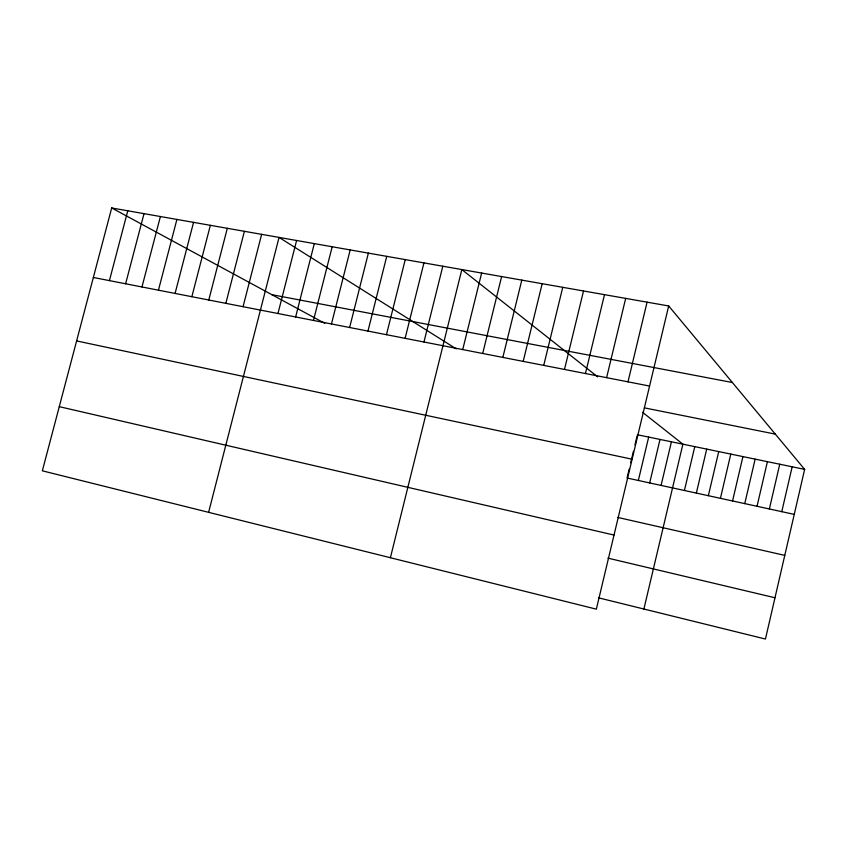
<?xml version="1.0" encoding="UTF-8"?>
<svg xmlns="http://www.w3.org/2000/svg" width="847" height="847" viewBox="0 0 847 847"><rect width="100%" height="100%" fill="white"/><g stroke="black" fill="none" stroke-linecap="round" stroke-linejoin="round"><path stroke-width="1.27" d="M781.77 511.673L792.167 466.792M668.685 305.958L596.341 609.162L42.35 470.816L111.688 207.96L668.685 305.958L804.65 469.376L765.444 639.04L598.469 597.813M744.757 503.616L755.143 459.127M757.027 506.294L767.414 461.668M769.362 508.973L779.759 464.22M696.35 493.092L706.716 449.101M708.357 495.696L718.722 451.589M720.426 498.322L730.792 454.087M732.56 500.969L742.935 456.597M661.084 485.416L671.427 441.795M643.889 609.025L682.894 444.167L642.492 412.256M684.418 490.487L694.773 446.634M629.183 469.111L627.055 478.015L794.253 514.383M630.697 462.748L633.429 451.292M634.954 444.929L637.082 436.025M638.342 480.471L648.675 437.084M649.681 482.938L660.014 439.434M606.611 377.667L625.679 298.388M627.987 381.838L647.076 302.157M564.494 369.44L583.519 290.976M585.446 373.538L604.493 294.661M523.192 361.383L542.175 283.703M543.742 365.396L562.747 287.324M482.695 353.474L501.625 276.567M502.843 357.413L521.805 280.113M390.393 557.739L461.837 269.568L597.664 376.851M462.727 349.578L481.636 273.052M405.11 338.334L423.945 262.898M423.955 342.008L442.812 266.212M367.958 331.082L386.74 256.345M386.454 334.692L405.258 259.606M331.463 323.956L350.192 249.918M349.631 327.503L368.381 253.115M295.635 316.958L314.301 243.608M313.464 320.441L332.172 246.752M208.616 512.34L279.044 237.404L456.237 348.869M277.954 313.506L296.598 240.495M208.775 300.007L227.314 228.298M225.842 303.342L244.402 231.305M243.057 306.699L261.649 234.344M175.075 293.433L193.561 222.359M191.856 296.704L210.363 225.313M141.968 286.964L160.39 216.525M158.453 290.182L176.907 219.426M109.422 280.611L127.781 210.787M125.621 283.777L144.022 213.645M271.845 294.671L732.38 382.516M93.35 277.477L649.575 386.052M644.334 407.852L775.301 434.109M637.378 434.755L804.65 469.376M76.611 340.918L632.116 459.212M617.654 517.411L784.777 555.378M59.269 406.655L614.022 535.06M607.934 558.141L774.984 597.76M111.688 207.96L324.803 323.342"/></g></svg>
